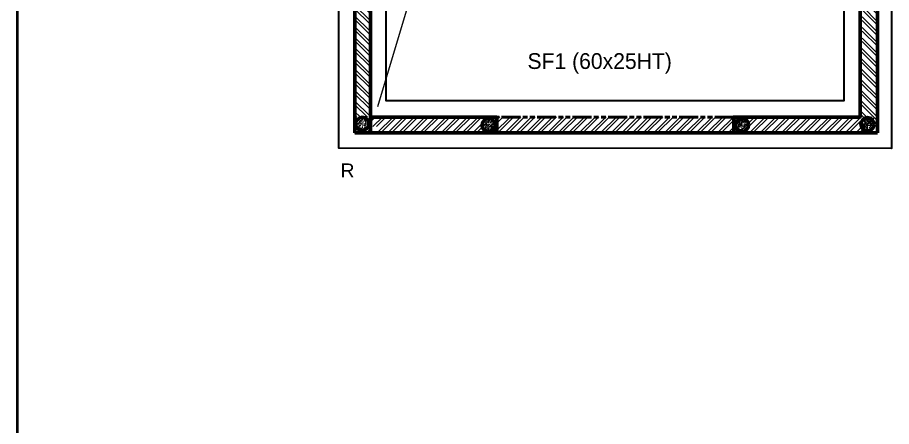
# Model space of a CAD drawing. Header units: metres. Extents: x -12536 to 12621, y -17191 to 9596.
# Drawn here: x -6160 to -5054, y -3341 to -2822 of the extents above; entities that cross this region are included whole.
import ezdxf

# ---------------------------------------------------------------- set-up
doc = ezdxf.new("R2010")
doc.units = ezdxf.units.M
doc.header["$MEASUREMENT"] = 0
doc.linetypes.add('ACAD_ISO09W100', pattern=[45, 24, -3, 6, -3, 6, -3])
for name, color, linetype, lineweight in [('B-COT', 1, 'Continuous', 18), ('B-HAC', 8, 'Continuous', 9), ('B-HACH', 8, 'Continuous', 9), ('B-TEXT-NIVEAU', 3, 'Continuous', 20), ('B-TITRE POTEAUX', 7, 'Continuous', 60), ('B-VOILE-BA', 7, 'Continuous', 60)]:
    doc.layers.add(name, color=color, linetype=linetype, lineweight=lineweight)
doc.layers.add('Calque commun', color=7, linetype='Continuous')
doc.styles.add('Arial', font='arial.ttf', dxfattribs={"height": 0.128})
doc.styles.add('Century Gothic4', font='GOTHIC.TTF', dxfattribs={"height": 0.4})

msp = doc.modelspace()

# ---------------------------------------------------------------- hatches: boundary and pattern name
at = {"layer": 'B-HAC'}
h = msp.add_hatch(dxfattribs=at)
h.set_pattern_fill('ANSI32', color=256, angle=-90)
h.set_pattern_definition([(315, (86370.833, 60793.155), (6.7351921, 6.7351921), []), (315, (86370.833, 60788.665), (6.7351921, 6.7351921), [])])
h.paths.add_polyline_path([(-5713.838, -2089.546), (-5713.914, -2948.629), (-5733.914, -2948.629), (-5733.838, -2089.546)])
h.paths.add_polyline_path([(-5731.752, -2108.708), (-5726.244, -2108.782), (-5726.244, -2119.126), (-5731.752, -2119.051)], flags=16)
h.paths.add_polyline_path([(-5727.843, -2096.551), (-5720.01, -2096.506), (-5719.984, -2105.778), (-5727.817, -2105.822)], flags=16)
h = msp.add_hatch(dxfattribs=at)
h.set_pattern_fill('ANSI32', color=256, angle=-90)
h.set_pattern_definition([(315, (87012.827, 60779.036), (6.7351921, 6.7351921), []), (315, (87012.827, 60774.546), (6.7351921, 6.7351921), [])])
h.paths.add_polyline_path([(-5070.401, -2799.163), (-5071.92, -2962.748), (-5091.92, -2962.748), (-5090.401, -2799.163)])
h.paths.add_polyline_path([(-5089.759, -2122.827), (-5084.25, -2122.902), (-5084.25, -2133.245), (-5089.759, -2133.17)])
h.paths.add_polyline_path([(-5085.849, -2110.67), (-5078.016, -2110.625), (-5077.99, -2119.897), (-5085.823, -2119.942)])
h = msp.add_hatch(dxfattribs=at)
h.set_pattern_fill('ANSI32', color=256)
h.set_pattern_definition([(45, (-68616.961, 89136.64), (-6.7351921, 6.7351921), []), (45, (-68612.471, 89136.64), (-6.7351921, 6.7351921), [])])
h.paths.add_polyline_path([(-5734.26, -2948.032), (-5075.417, -2948.108), (-5075.417, -2968.108), (-5734.26, -2968.032)])
h.paths.add_polyline_path([(-5715.098, -2965.946), (-5715.024, -2960.438), (-5704.68, -2960.438), (-5704.755, -2965.946)], flags=16)
h.paths.add_polyline_path([(-5727.255, -2962.037), (-5727.3, -2954.204), (-5718.028, -2954.178), (-5717.984, -2962.011)], flags=16)
at = {"layer": 'B-HACH', "ltscale": 0.225}
h = msp.add_hatch(dxfattribs=at)
h.set_pattern_fill('AR-CONC', color=256, scale=0.028, style=0)
h.set_pattern_definition([(50, (2210.7857, 8379.4156), (5.1011707, -0.4462944), [0.5334, -5.8674]), (355, (2210.7857, 8379.4156), (-0.9867991, 5.349586), [0.42672, -4.69392]), (100.451, (2211.211, 8379.3785), (4.11439, 4.9032673), [0.45332, -4.98652]), (46.1842, (2210.786, 8380.838), (7.5902131, -1.1771852), [0.8001, -8.8011]), (96.6356, (2211.418, 8380.74), (6.6473186, 6.9279156), [0.67998, -7.47978]), (351.184, (2210.786, 8380.838), (6.647329, 6.9279033), [0.64008, -7.04088]), (21, (2211.497, 8380.4824), (4.2452166, -2.8634345), [0.5334, -5.8674]), (326, (2211.497, 8380.4824), (1.7304568, 5.157263), [0.42672, -4.69392]), (71.4514, (2211.8507, 8380.244), (5.9756617, 2.29384), [0.45332, -4.98652]), (37.5, (2210.7857, 8379.4156), (0.0864809, 2.3675411), [0, -4.637024, 0, -4.76504, 0, -4.7117]), (7.5, (2210.7857, 8379.4156), (1.87095055, 2.8050561), [0, -2.716784, 0, -4.530344, 0, -1.79578]), (327.5, (2209.1997, 8379.4156), (3.79653666, -0.16040483), [0, -1.778, 0, -5.54736, 0, -7.36092]), (317.5, (2208.4885, 8379.4156), (4.1476171, 0.71194175), [0, -2.3114, 0, -3.684016, 0, -5.22732])])
h.paths.add_polyline_path([(-5715.401, -2957.048, 1), (-5732.201, -2957.048, 1)])
h = msp.add_hatch(dxfattribs=at)
h.set_pattern_fill('AR-CONC', color=256, scale=0.028, style=0)
h.set_pattern_definition([(50, (2370.9438, 8377.4614), (5.1011707, -0.4462944), [0.5334, -5.8674]), (355, (2370.944, 8377.4614), (-0.9867991, 5.349586), [0.42672, -4.69392]), (100.451, (2371.369, 8377.424), (4.11439, 4.9032673), [0.45332, -4.98652]), (46.1842, (2370.944, 8378.884), (7.5902131, -1.1771852), [0.8001, -8.8011]), (96.6356, (2371.576, 8378.786), (6.6473186, 6.9279156), [0.67998, -7.47978]), (351.184, (2370.944, 8378.884), (6.647329, 6.9279033), [0.64008, -7.04088]), (21, (2371.655, 8378.528), (4.2452166, -2.8634345), [0.5334, -5.8674]), (326, (2371.655, 8378.528), (1.7304568, 5.157263), [0.42672, -4.69392]), (71.4514, (2372.0087, 8378.2895), (5.9756617, 2.29384), [0.45332, -4.98652]), (37.5, (2370.9438, 8377.4614), (0.0864809, 2.3675411), [0, -4.637024, 0, -4.76504, 0, -4.7117]), (7.5, (2370.9438, 8377.4614), (1.87095055, 2.8050561), [0, -2.716784, 0, -4.530344, 0, -1.79578]), (327.5, (2369.3578, 8377.4614), (3.79653666, -0.16040483), [0, -1.778, 0, -5.54736, 0, -7.36092]), (317.5, (2368.6466, 8377.4614), (4.1476171, 0.71194175), [0, -2.3114, 0, -3.684016, 0, -5.22732])])
h.paths.add_polyline_path([(-5555.243, -2959.002, 1), (-5572.043, -2959.002, 1)])
h = msp.add_hatch(dxfattribs=at)
h.set_pattern_fill('AR-CONC', color=256, scale=0.028, style=0)
h.set_pattern_definition([(50, (2691.5577, 8377.959), (5.1011707, -0.4462944), [0.5334, -5.8674]), (355, (2691.5577, 8377.959), (-0.9867991, 5.349586), [0.42672, -4.69392]), (100.451, (2691.983, 8377.922), (4.11439, 4.9032673), [0.45332, -4.98652]), (46.1842, (2691.558, 8379.3814), (7.5902131, -1.1771852), [0.8001, -8.8011]), (96.6356, (2692.19, 8379.283), (6.6473186, 6.9279156), [0.67998, -7.47978]), (351.184, (2691.558, 8379.381), (6.647329, 6.9279033), [0.64008, -7.04088]), (21, (2692.269, 8379.0258), (4.2452166, -2.8634345), [0.5334, -5.8674]), (326, (2692.269, 8379.026), (1.7304568, 5.157263), [0.42672, -4.69392]), (71.4514, (2692.6227, 8378.787), (5.9756617, 2.29384), [0.45332, -4.98652]), (37.5, (2691.5577, 8377.959), (0.0864809, 2.3675411), [0, -4.637024, 0, -4.76504, 0, -4.7117]), (7.5, (2691.5577, 8377.959), (1.87095055, 2.8050561), [0, -2.716784, 0, -4.530344, 0, -1.79578]), (327.5, (2689.9717, 8377.959), (3.79653666, -0.16040483), [0, -1.778, 0, -5.54736, 0, -7.36092]), (317.5, (2689.2605, 8377.959), (4.1476171, 0.71194175), [0, -2.3114, 0, -3.684016, 0, -5.22732])])
h.paths.add_polyline_path([(-5234.63, -2958.504, 1), (-5251.43, -2958.504, 1)])
h = msp.add_hatch(dxfattribs=at)
h.set_pattern_fill('AR-CONC', color=256, scale=0.028, style=0)
h.set_pattern_definition([(50, (2850.6153, 8378.861), (5.1011707, -0.4462944), [0.5334, -5.8674]), (355, (2850.615, 8378.861), (-0.9867991, 5.349586), [0.42672, -4.69392]), (100.451, (2851.0403, 8378.824), (4.11439, 4.9032673), [0.45332, -4.98652]), (46.1842, (2850.615, 8380.2835), (7.5902131, -1.1771852), [0.8001, -8.8011]), (96.6356, (2851.248, 8380.185), (6.6473186, 6.9279156), [0.67998, -7.47978]), (351.184, (2850.615, 8380.2835), (6.647329, 6.9279033), [0.64008, -7.04088]), (21, (2851.3265, 8379.928), (4.2452166, -2.8634345), [0.5334, -5.8674]), (326, (2851.3265, 8379.928), (1.7304568, 5.157263), [0.42672, -4.69392]), (71.4514, (2851.68, 8379.689), (5.9756617, 2.29384), [0.45332, -4.98652]), (37.5, (2850.6153, 8378.861), (0.0864809, 2.3675411), [0, -4.637024, 0, -4.76504, 0, -4.7117]), (7.5, (2850.6153, 8378.861), (1.87095055, 2.8050561), [0, -2.716784, 0, -4.530344, 0, -1.79578]), (327.5, (2849.0293, 8378.861), (3.79653666, -0.16040483), [0, -1.778, 0, -5.54736, 0, -7.36092]), (317.5, (2848.318, 8378.861), (4.1476171, 0.71194175), [0, -2.3114, 0, -3.684016, 0, -5.22732])])
h.paths.add_polyline_path([(-5075.572, -2957.602, 1), (-5092.372, -2957.602, 1)])

# ---------------------------------------------------------------- linework, layer by layer
at = {"color": 3, "lineweight": 40}
msp.add_lwpolyline([(-6160.5, -1173), (304, -1173), (304, -8133.5), (-6160.5, -8133.5)], close=True, dxfattribs=at)
at = {"layer": 'B-COT', "color": 6, "linetype": 'ACAD_ISO09W100', "lineweight": 50}
msp.add_lwpolyline([(-5253.475, -2948.556), (-5553.469, -2948.556), (-5553.469, -2968.529), (-5253.475, -2968.529)], close=True, dxfattribs=at)
at = {"layer": 'B-TEXT-NIVEAU', "color": 6}
msp.add_line((-5704.107, -2935.139), (-5528.535, -2346.757, -34.014), dxfattribs=at)
at = {"layer": 'B-VOILE-BA'}
for p, q in [((-5713.313, -2968.803), (-5713.313, -2600.805)), ((-5713.407, -2948.524), (-5553.407, -2948.524)), ((-5553.407, -2948.524), (-5553.407, -2968.524))]:
    msp.add_line(p, q, dxfattribs=at)
at = {"layer": 'B-VOILE-BA', "color": 2, "lineweight": 30}
for points in [[(-5753.644, -2048.099), (-5053.64, -2048.099), (-5053.779, -2988.127), (-5753.645, -2988.098)], [(-5693.644, -2108.099), (-5113.649, -2108.099), (-5113.77, -2928.124), (-5693.645, -2928.101)]]:
    msp.add_lwpolyline(points, close=True, dxfattribs=at)
at = {"layer": 'B-VOILE-BA'}
msp.add_polyline3d([(-5253.407, -2968.524, 0), (-5253.407, -2948.524, 0), (-5093.407, -2948.524, 0), (-5093.407, -2088.523, 0), (-5195.407, -2088.523, 0), (-5195.407, -2068.524, 0)], dxfattribs=at)
for centre in [(-5723.801, -2957.048), (-5563.643, -2959.002), (-5243.03, -2958.504), (-5083.972, -2957.602)]:
    msp.add_circle(centre, 8.4, dxfattribs=at)
for points, invisible_edges in [([(-5733.407, -2068.524), (-5733.407, -2968.524), (-5071.407, -2784.984)], 14), ([(-5071.407, -2784.984), (-5733.407, -2968.524), (-5071.407, -2968.524)], 1)]:
    msp.add_3dface(points, dxfattribs=dict(at, invisible_edges=invisible_edges))
at = {"layer": 'Calque commun', "color": 7, "linetype": 'Continuous', "lineweight": 20}
msp.add_line((-5733.313, -2968.803), (-5733.313, -2600.805), dxfattribs=at)
at = {"layer": 'Calque commun', "color": 7, "linetype": 'Continuous', "lineweight": 5}
msp.add_line((-5713.313, -2948.803), (-5713.313, -2600.805), dxfattribs=at)
at = {"layer": 'Calque commun', "color": 12, "linetype": 'Continuous', "lineweight": 20}
msp.add_line((-5713.407, -2758.524), (-5713.407, -2948.524), dxfattribs=at)

# ---------------------------------------------------------------- texts
at = {"layer": 'B-TITRE POTEAUX', "style": 'Arial'}
msp.add_text('R', height=17.5, dxfattribs=at).set_placement((-5751.354, -3024.816, -34.014))
at = {"layer": 'B-VOILE-BA', "style": 'Century Gothic4'}
msp.add_text('SF1 (60x25HT)', height=20, dxfattribs=at).set_placement((-5514.572, -2887.564))

doc.saveas('drawing.dxf')
